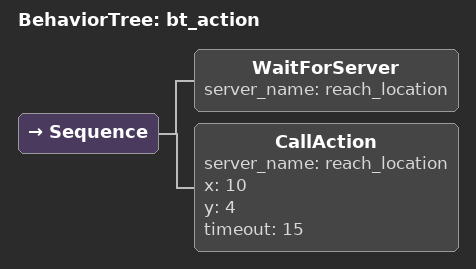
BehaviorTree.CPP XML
<?xml version="1.0" encoding="UTF-8"?>
<root BTCPP_format="4">
  <BehaviorTree ID="bt_action">
    <Sequence>
      <WaitForServer server_name="reach_location"/>
      <CallAction server_name="reach_location"
                  x="10"
                  y="4"
                  timeout="15"/>
    </Sequence>
  </BehaviorTree>

</root>
